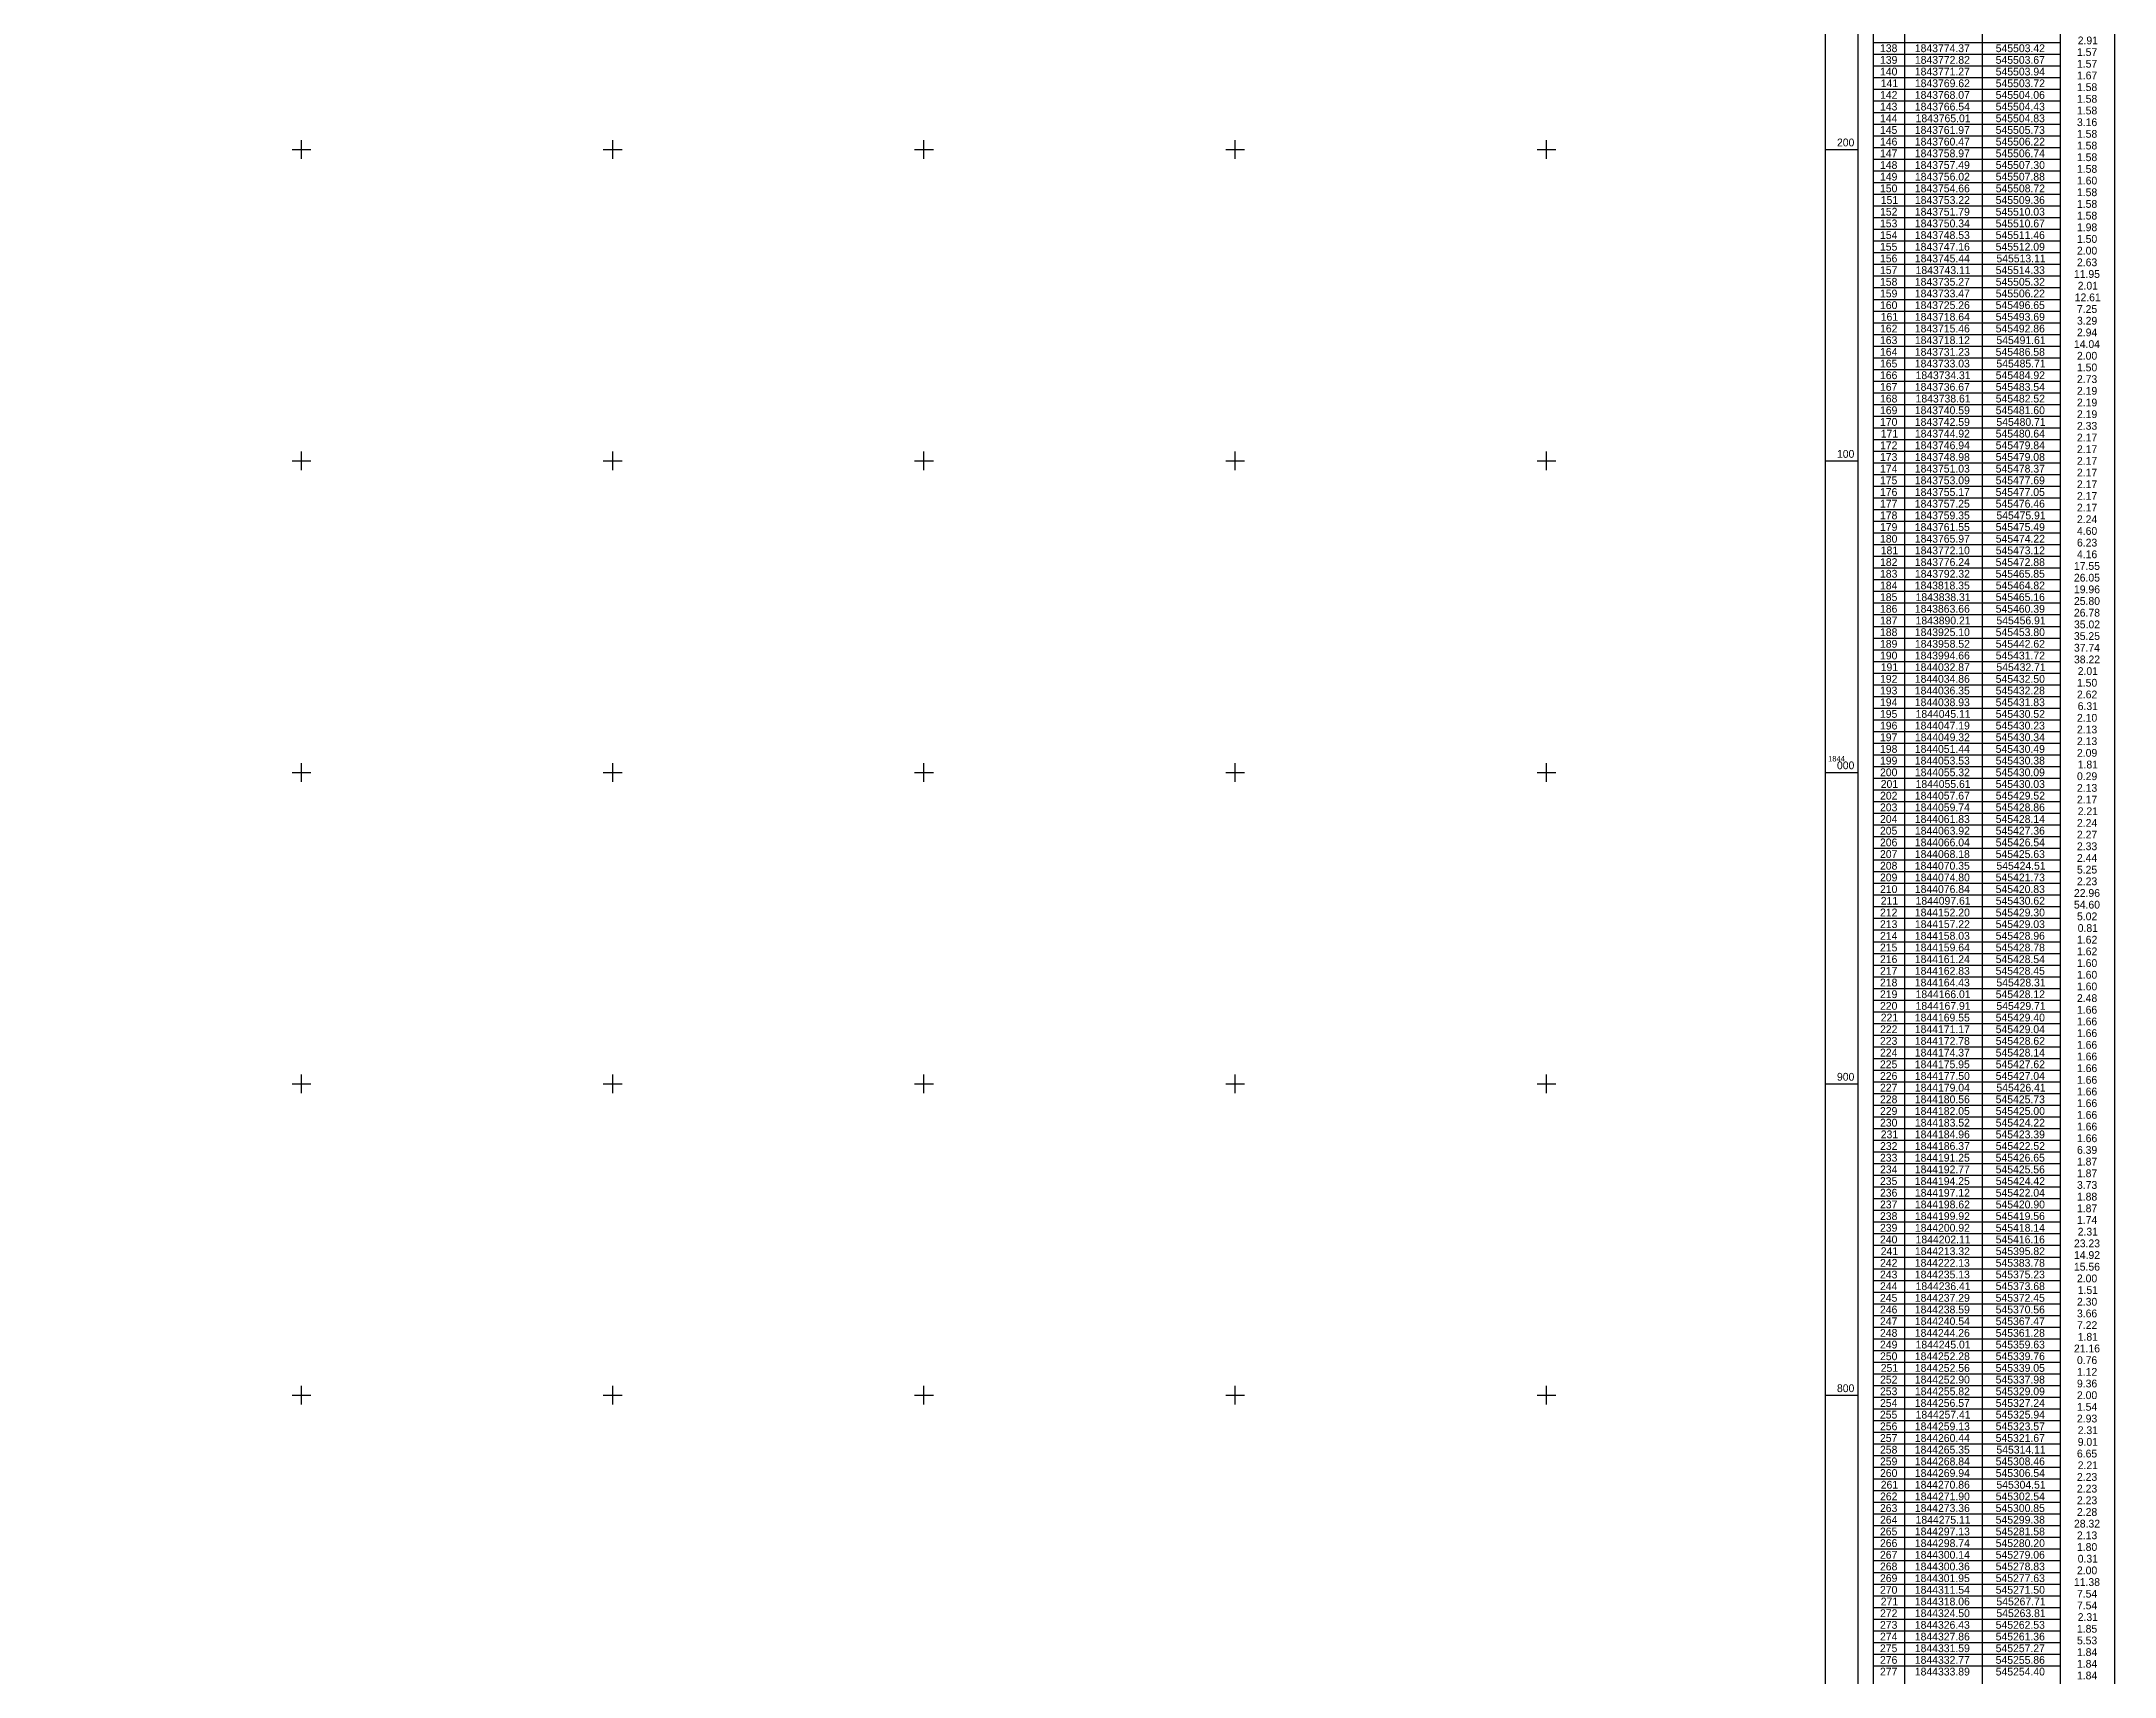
# Model space of a CAD drawing. Extents: x 542197 to 550482, y 1822129 to 1845893.
# Drawn here: x 549817 to 550482, y 1843710 to 1844235 of the extents above; entities that cross this region are included whole.
import ezdxf

# ---------------------------------------------------------------- set-up
doc = ezdxf.new("R2010")
doc.units = 0
doc.layers.add('Level 63', color=7, linetype='Continuous')

msp = doc.modelspace()

# ---------------------------------------------------------------- linework, layer by layer
at = {"layer": 'Level 63'}
for p, q in [((550404.92, 1844759.68), (550404.92, 1842734.38)), ((550414.92, 1844755.73), (550414.92, 1842734.38)), ((550464.92, 1844755.73), (550464.92, 1842734.38)), ((550482.42, 1844759.68), (550482.42, 1842734.38)), ((550439.92, 1844751.88), (550439.92, 1842734.38)), ((550404.92, 1844234.38), (550464.92, 1844234.38)), ((550404.92, 1844230.63), (550464.92, 1844230.63)), ((550404.92, 1844226.88), (550464.92, 1844226.88)), ((550404.92, 1844223.13), (550464.92, 1844223.13)), ((550404.92, 1844219.38), (550464.92, 1844219.38)), ((550404.92, 1844215.63), (550464.92, 1844215.63)), ((550404.92, 1844211.88), (550464.92, 1844211.88)), ((550404.92, 1844208.13), (550464.92, 1844208.13)), ((549900, 1844197), (549900, 1844203)), ((550000, 1844197), (550000, 1844203)), ((550100, 1844197), (550100, 1844203)), ((550200, 1844197), (550200, 1844203)), ((550300, 1844197), (550300, 1844203)), ((550404.92, 1844204.38), (550464.92, 1844204.38)), ((549897, 1844200), (549903, 1844200)), ((549997, 1844200), (550003, 1844200)), ((550097, 1844200), (550103, 1844200)), ((550197, 1844200), (550203, 1844200)), ((550297, 1844200), (550303, 1844200)), ((550389.42, 1844200), (550399.92, 1844200)), ((550404.92, 1844200.63), (550464.92, 1844200.63)), ((550404.92, 1844196.88), (550464.92, 1844196.88)), ((550404.92, 1844193.13), (550464.92, 1844193.13)), ((550404.92, 1844189.38), (550464.92, 1844189.38)), ((550404.92, 1844185.63), (550464.92, 1844185.63)), ((550404.92, 1844181.88), (550464.92, 1844181.88)), ((550404.92, 1844178.13), (550464.92, 1844178.13)), ((550404.92, 1844174.38), (550464.92, 1844174.38)), ((550404.92, 1844170.63), (550464.92, 1844170.63)), ((550404.92, 1844166.88), (550464.92, 1844166.88)), ((550404.92, 1844163.13), (550464.92, 1844163.13)), ((550404.92, 1844159.38), (550464.92, 1844159.38)), ((550404.92, 1844155.63), (550464.92, 1844155.63)), ((550404.92, 1844151.88), (550464.92, 1844151.88)), ((550404.92, 1844148.13), (550464.92, 1844148.13)), ((550404.92, 1844144.38), (550464.92, 1844144.38)), ((550404.92, 1844140.63), (550464.92, 1844140.63)), ((550404.92, 1844136.88), (550464.92, 1844136.88)), ((550404.92, 1844133.13), (550464.92, 1844133.13)), ((550404.92, 1844129.38), (550464.92, 1844129.38)), ((550404.92, 1844125.63), (550464.92, 1844125.63)), ((550404.92, 1844121.88), (550464.92, 1844121.88)), ((550404.92, 1844118.13), (550464.92, 1844118.13)), ((550404.92, 1844114.38), (550464.92, 1844114.38)), ((550404.92, 1844110.63), (550464.92, 1844110.63)), ((549900, 1844097), (549900, 1844103)), ((550000, 1844097), (550000, 1844103)), ((550100, 1844097), (550100, 1844103)), ((550200, 1844097), (550200, 1844103)), ((550300, 1844097), (550300, 1844103)), ((550404.92, 1844106.88), (550464.92, 1844106.88)), ((550404.92, 1844103.13), (550464.92, 1844103.13)), ((549897, 1844100), (549903, 1844100)), ((549997, 1844100), (550003, 1844100)), ((550097, 1844100), (550103, 1844100)), ((550197, 1844100), (550203, 1844100)), ((550297, 1844100), (550303, 1844100)), ((550389.42, 1844100), (550399.92, 1844100)), ((550404.92, 1844099.38), (550464.92, 1844099.38)), ((550404.92, 1844095.63), (550464.92, 1844095.63)), ((550404.92, 1844091.88), (550464.92, 1844091.88)), ((550404.92, 1844088.13), (550464.92, 1844088.13)), ((550404.92, 1844084.38), (550464.92, 1844084.38)), ((550404.92, 1844080.63), (550464.92, 1844080.63)), ((550404.92, 1844076.88), (550464.92, 1844076.88)), ((550404.92, 1844073.13), (550464.92, 1844073.13)), ((550404.92, 1844069.38), (550464.92, 1844069.38)), ((550404.92, 1844065.63), (550464.92, 1844065.63)), ((550404.92, 1844061.88), (550464.92, 1844061.88)), ((550404.92, 1844058.13), (550464.92, 1844058.13)), ((550404.92, 1844054.38), (550464.92, 1844054.38)), ((550404.92, 1844050.63), (550464.92, 1844050.63)), ((550404.92, 1844046.88), (550464.92, 1844046.88)), ((550404.92, 1844043.13), (550464.92, 1844043.13)), ((550404.92, 1844039.38), (550464.92, 1844039.38)), ((550404.92, 1844035.63), (550464.92, 1844035.63)), ((550404.92, 1844031.88), (550464.92, 1844031.88)), ((550404.92, 1844028.13), (550464.92, 1844028.13)), ((550404.92, 1844024.38), (550464.92, 1844024.38)), ((550404.92, 1844020.63), (550464.92, 1844020.63)), ((550404.92, 1844016.88), (550464.92, 1844016.88)), ((550404.92, 1844013.13), (550464.92, 1844013.13)), ((550404.92, 1844009.38), (550464.92, 1844009.38)), ((549900, 1843997), (549900, 1844003)), ((550000, 1843997), (550000, 1844003)), ((550100, 1843997), (550100, 1844003)), ((550200, 1843997), (550200, 1844003)), ((550300, 1843997), (550300, 1844003)), ((550404.92, 1844005.63), (550464.92, 1844005.63)), ((550404.92, 1844001.88), (550464.92, 1844001.88)), ((549897, 1844000), (549903, 1844000)), ((549997, 1844000), (550003, 1844000)), ((550097, 1844000), (550103, 1844000)), ((550197, 1844000), (550203, 1844000)), ((550297, 1844000), (550303, 1844000)), ((550389.42, 1844000), (550399.92, 1844000)), ((550404.92, 1843998.13), (550464.92, 1843998.13)), ((550404.92, 1843994.38), (550464.92, 1843994.38)), ((550404.92, 1843990.63), (550464.92, 1843990.63)), ((550404.92, 1843986.88), (550464.92, 1843986.88)), ((550404.92, 1843983.13), (550464.92, 1843983.13)), ((550404.92, 1843979.38), (550464.92, 1843979.38)), ((550404.92, 1843975.63), (550464.92, 1843975.63)), ((550404.92, 1843971.88), (550464.92, 1843971.88)), ((550404.92, 1843968.13), (550464.92, 1843968.13)), ((550404.92, 1843964.38), (550464.92, 1843964.38)), ((550404.92, 1843960.63), (550464.92, 1843960.63)), ((550404.92, 1843956.88), (550464.92, 1843956.88)), ((550404.92, 1843953.13), (550464.92, 1843953.13)), ((550404.92, 1843949.38), (550464.92, 1843949.38)), ((550404.92, 1843945.63), (550464.92, 1843945.63)), ((550404.92, 1843941.88), (550464.92, 1843941.88)), ((550404.92, 1843938.13), (550464.92, 1843938.13)), ((550404.92, 1843934.38), (550464.92, 1843934.38)), ((550404.92, 1843930.63), (550464.92, 1843930.63)), ((550404.92, 1843926.88), (550464.92, 1843926.88)), ((550404.92, 1843923.13), (550464.92, 1843923.13)), ((550404.92, 1843919.38), (550464.92, 1843919.38)), ((550404.92, 1843915.63), (550464.92, 1843915.63)), ((550404.92, 1843911.88), (550464.92, 1843911.88)), ((549900, 1843897), (549900, 1843903)), ((550000, 1843897), (550000, 1843903)), ((550100, 1843897), (550100, 1843903)), ((550200, 1843897), (550200, 1843903)), ((550300, 1843897), (550300, 1843903)), ((550404.92, 1843908.13), (550464.92, 1843908.13)), ((550404.92, 1843904.38), (550464.92, 1843904.38)), ((549897, 1843900), (549903, 1843900)), ((549997, 1843900), (550003, 1843900)), ((550097, 1843900), (550103, 1843900)), ((550197, 1843900), (550203, 1843900)), ((550297, 1843900), (550303, 1843900)), ((550389.42, 1843900), (550399.92, 1843900)), ((550404.92, 1843900.63), (550464.92, 1843900.63)), ((550404.92, 1843896.88), (550464.92, 1843896.88)), ((550404.92, 1843893.13), (550464.92, 1843893.13)), ((550404.92, 1843889.38), (550464.92, 1843889.38)), ((550404.92, 1843885.63), (550464.92, 1843885.63)), ((550404.92, 1843881.88), (550464.92, 1843881.88)), ((550404.92, 1843878.13), (550464.92, 1843878.13)), ((550404.92, 1843874.38), (550464.92, 1843874.38)), ((550404.92, 1843870.63), (550464.92, 1843870.63)), ((550404.92, 1843866.88), (550464.92, 1843866.88)), ((550404.92, 1843863.13), (550464.92, 1843863.13)), ((550404.92, 1843859.38), (550464.92, 1843859.38)), ((550404.92, 1843855.63), (550464.92, 1843855.63)), ((550404.92, 1843851.88), (550464.92, 1843851.88)), ((550404.92, 1843848.13), (550464.92, 1843848.13)), ((550404.92, 1843844.38), (550464.92, 1843844.38)), ((550404.92, 1843840.63), (550464.92, 1843840.63)), ((550404.92, 1843836.88), (550464.92, 1843836.88)), ((550404.92, 1843833.13), (550464.92, 1843833.13)), ((550404.92, 1843829.38), (550464.92, 1843829.38)), ((550404.92, 1843825.63), (550464.92, 1843825.63)), ((550404.92, 1843821.88), (550464.92, 1843821.88)), ((550404.92, 1843818.13), (550464.92, 1843818.13)), ((550404.92, 1843814.38), (550464.92, 1843814.38)), ((550404.92, 1843810.63), (550464.92, 1843810.63)), ((549900, 1843797), (549900, 1843803)), ((550000, 1843797), (550000, 1843803)), ((550100, 1843797), (550100, 1843803)), ((550200, 1843797), (550200, 1843803)), ((550300, 1843797), (550300, 1843803)), ((550404.92, 1843806.88), (550464.92, 1843806.88)), ((550404.92, 1843803.13), (550464.92, 1843803.13)), ((549897, 1843800), (549903, 1843800)), ((549997, 1843800), (550003, 1843800)), ((550097, 1843800), (550103, 1843800)), ((550197, 1843800), (550203, 1843800)), ((550297, 1843800), (550303, 1843800)), ((550389.42, 1843800), (550399.92, 1843800)), ((550404.92, 1843799.38), (550464.92, 1843799.38)), ((550404.92, 1843795.63), (550464.92, 1843795.63)), ((550404.92, 1843791.88), (550464.92, 1843791.88)), ((550404.92, 1843788.13), (550464.92, 1843788.13)), ((550404.92, 1843784.38), (550464.92, 1843784.38)), ((550404.92, 1843780.63), (550464.92, 1843780.63)), ((550404.92, 1843776.88), (550464.92, 1843776.88)), ((550404.92, 1843773.13), (550464.92, 1843773.13)), ((550404.92, 1843769.38), (550464.92, 1843769.38)), ((550404.92, 1843765.63), (550464.92, 1843765.63)), ((550404.92, 1843761.88), (550464.92, 1843761.88)), ((550404.92, 1843758.13), (550464.92, 1843758.13)), ((550404.92, 1843754.38), (550464.92, 1843754.38)), ((550404.92, 1843750.63), (550464.92, 1843750.63)), ((550404.92, 1843746.88), (550464.92, 1843746.88)), ((550404.92, 1843743.13), (550464.92, 1843743.13)), ((550404.92, 1843739.38), (550464.92, 1843739.38)), ((550404.92, 1843735.63), (550464.92, 1843735.63)), ((550404.92, 1843731.88), (550464.92, 1843731.88)), ((550404.92, 1843728.13), (550464.92, 1843728.13)), ((550404.92, 1843724.38), (550464.92, 1843724.38)), ((550404.92, 1843720.63), (550464.92, 1843720.63)), ((550404.92, 1843716.88), (550464.92, 1843716.88)), ((550404.92, 1843713.13), (550464.92, 1843713.13))]:
    msp.add_line(p, q, dxfattribs=at)
for points in [[(542202.44, 1845862.31), (550399.92, 1845862.31), (550399.92, 1839658.45), (542202.44, 1839658.45), (542202.44, 1845862.31)], [(542212.94, 1845851.81), (550389.42, 1845851.81), (550389.42, 1839668.95), (542212.94, 1839668.95), (542212.94, 1845851.81)]]:
    msp.add_lwpolyline(points, dxfattribs=at)

# ---------------------------------------------------------------- texts
for s, height, p in [('2.91', 2.5, (550470.59, 1844233.76)), ('138', 2.5, (550407.08, 1844231.26)), ('139', 2.5, (550407.08, 1844227.51)), ('1843774.37', 2.5, (550418.27, 1844231.26)), ('1843772.82', 2.5, (550418.29, 1844227.51)), ('545503.67', 2.5, (550444.24, 1844227.51)), ('545503.42', 2.5, (550444.26, 1844231.26)), ('1.57', 2.5, (550470.35, 1844230.01)), ('1.57', 2.5, (550470.35, 1844226.26)), ('140', 2.5, (550407.09, 1844223.76)), ('141', 2.5, (550407.32, 1844220.01)), ('1843771.27', 2.5, (550418.27, 1844223.76)), ('1843769.62', 2.5, (550418.29, 1844220.01)), ('545503.94', 2.5, (550444.25, 1844223.76)), ('545503.72', 2.5, (550444.26, 1844220.01)), ('1.67', 2.5, (550470.35, 1844222.51)), ('1.58', 2.5, (550470.35, 1844218.76)), ('143', 2.5, (550407.08, 1844212.51)), ('142', 2.5, (550407.1, 1844216.26)), ('1843768.07', 2.5, (550418.27, 1844216.26)), ('1843766.54', 2.5, (550418.28, 1844212.51)), ('545504.06', 2.5, (550444.24, 1844216.26)), ('545504.43', 2.5, (550444.24, 1844212.51)), ('1.58', 2.5, (550470.35, 1844215.01)), ('144', 2.5, (550407.09, 1844208.76)), ('1843765.01', 2.5, (550418.51, 1844208.76)), ('545504.83', 2.5, (550444.24, 1844208.76)), ('3.16', 2.5, (550470.35, 1844207.51)), ('1.58', 2.5, (550470.35, 1844211.26)), ('200', 2.5, (550393.26, 1844201)), ('145', 2.5, (550407.07, 1844205.01)), ('146', 2.5, (550407.08, 1844201.26)), ('1843761.97', 2.5, (550418.27, 1844205.01)), ('1843760.47', 2.5, (550418.27, 1844201.26)), ('545505.73', 2.5, (550444.24, 1844205.01)), ('545506.22', 2.5, (550444.26, 1844201.26)), ('1.58', 2.5, (550470.35, 1844203.76)), ('1.58', 2.5, (550470.35, 1844200.01)), ('148', 2.5, (550407.08, 1844193.76)), ('147', 2.5, (550407.08, 1844197.51)), ('1843757.49', 2.5, (550418.27, 1844193.76)), ('1843758.97', 2.5, (550418.27, 1844197.51)), ('545506.74', 2.5, (550444.25, 1844197.51)), ('545507.30', 2.5, (550444.25, 1844193.76)), ('1.58', 2.5, (550470.35, 1844196.26)), ('1.58', 2.5, (550470.35, 1844192.51)), ('149', 2.5, (550407.08, 1844190.01)), ('150', 2.5, (550407.09, 1844186.26)), ('1843754.66', 2.5, (550418.27, 1844186.26)), ('1843756.02', 2.5, (550418.29, 1844190.01)), ('545507.88', 2.5, (550444.24, 1844190.01)), ('545508.72', 2.5, (550444.26, 1844186.26)), ('1.60', 2.5, (550470.35, 1844188.76)), ('151', 2.5, (550407.32, 1844182.51)), ('1843753.22', 2.5, (550418.29, 1844182.51)), ('545509.36', 2.5, (550444.24, 1844182.51)), ('1.58', 2.5, (550470.35, 1844185.01)), ('1.58', 2.5, (550470.35, 1844181.26)), ('153', 2.5, (550407.08, 1844175.01)), ('152', 2.5, (550407.1, 1844178.76)), ('1843751.79', 2.5, (550418.27, 1844178.76)), ('1843750.34', 2.5, (550418.28, 1844175.01)), ('545510.03', 2.5, (550444.24, 1844178.76)), ('545510.67', 2.5, (550444.24, 1844175.01)), ('1.58', 2.5, (550470.35, 1844177.51)), ('1.98', 2.5, (550470.35, 1844173.76)), ('155', 2.5, (550407.07, 1844167.51)), ('154', 2.5, (550407.09, 1844171.26)), ('1843748.53', 2.5, (550418.27, 1844171.26)), ('1843747.16', 2.5, (550418.27, 1844167.51)), ('545512.09', 2.5, (550444.24, 1844167.51)), ('545511.46', 2.5, (550444.24, 1844171.26)), ('2.00', 2.5, (550470.35, 1844166.26)), ('1.50', 2.5, (550470.35, 1844170.01)), ('156', 2.5, (550407.08, 1844163.76)), ('157', 2.5, (550407.08, 1844160.01)), ('1843745.44', 2.5, (550418.28, 1844163.76)), ('1843743.11', 2.5, (550418.51, 1844160.01)), ('545514.33', 2.5, (550444.24, 1844160.01)), ('545513.11', 2.5, (550444.48, 1844163.76)), ('2.63', 2.5, (550470.35, 1844162.51)), ('158', 2.5, (550407.08, 1844156.26)), ('159', 2.5, (550407.08, 1844152.51)), ('1843735.27', 2.5, (550418.27, 1844156.26)), ('1843733.47', 2.5, (550418.27, 1844152.51)), ('545505.32', 2.5, (550444.26, 1844156.26)), ('545506.22', 2.5, (550444.26, 1844152.51)), ('11.95', 2.5, (550469.37, 1844158.76)), ('2.01', 2.5, (550470.59, 1844155.01)), ('160', 2.5, (550407.09, 1844148.76)), ('1843725.26', 2.5, (550418.27, 1844148.76)), ('545496.65', 2.5, (550444.23, 1844148.76)), ('12.61', 2.5, (550469.62, 1844151.26)), ('7.25', 2.5, (550470.34, 1844147.51)), ('162', 2.5, (550407.1, 1844141.26)), ('161', 2.5, (550407.32, 1844145.01)), ('1843718.64', 2.5, (550418.28, 1844145.01)), ('1843715.46', 2.5, (550418.27, 1844141.26)), ('545493.69', 2.5, (550444.24, 1844145.01)), ('545492.86', 2.5, (550444.24, 1844141.26)), ('3.29', 2.5, (550470.35, 1844143.76)), ('2.94', 2.5, (550470.35, 1844140.01)), ('163', 2.5, (550407.08, 1844137.51)), ('164', 2.5, (550407.09, 1844133.76)), ('1843731.23', 2.5, (550418.27, 1844133.76)), ('1843718.12', 2.5, (550418.29, 1844137.51)), ('545486.58', 2.5, (550444.24, 1844133.76)), ('545491.61', 2.5, (550444.48, 1844137.51)), ('14.04', 2.5, (550469.38, 1844136.26)), ('2.00', 2.5, (550470.35, 1844132.51)), ('165', 2.5, (550407.07, 1844130.01)), ('166', 2.5, (550407.08, 1844126.26)), ('1843733.03', 2.5, (550418.27, 1844130.01)), ('1843734.31', 2.5, (550418.51, 1844126.26)), ('545484.92', 2.5, (550444.26, 1844126.26)), ('545485.71', 2.5, (550444.48, 1844130.01)), ('1.50', 2.5, (550470.35, 1844128.76)), ('167', 2.5, (550407.08, 1844122.51)), ('1843736.67', 2.5, (550418.27, 1844122.51)), ('545483.54', 2.5, (550444.25, 1844122.51)), ('2.19', 2.5, (550470.35, 1844121.26)), ('2.73', 2.5, (550470.35, 1844125.01)), ('168', 2.5, (550407.08, 1844118.76)), ('169', 2.5, (550407.08, 1844115.01)), ('1843740.59', 2.5, (550418.27, 1844115.01)), ('1843738.61', 2.5, (550418.51, 1844118.76)), ('545481.60', 2.5, (550444.25, 1844115.01)), ('545482.52', 2.5, (550444.26, 1844118.76)), ('2.19', 2.5, (550470.35, 1844117.51)), ('2.19', 2.5, (550470.35, 1844113.76)), ('170', 2.5, (550407.09, 1844111.26)), ('171', 2.5, (550407.32, 1844107.51)), ('1843742.59', 2.5, (550418.27, 1844111.26)), ('1843744.92', 2.5, (550418.29, 1844107.51)), ('545480.64', 2.5, (550444.25, 1844107.51)), ('545480.71', 2.5, (550444.48, 1844111.26)), ('2.33', 2.5, (550470.35, 1844110.01)), ('2.17', 2.5, (550470.35, 1844106.26)), ('100', 2.5, (550393.26, 1844101)), ('173', 2.5, (550407.08, 1844100.01)), ('172', 2.5, (550407.1, 1844103.76)), ('1843748.98', 2.5, (550418.27, 1844100.01)), ('1843746.94', 2.5, (550418.28, 1844103.76)), ('545479.08', 2.5, (550444.24, 1844100.01)), ('545479.84', 2.5, (550444.25, 1844103.76)), ('2.17', 2.5, (550470.35, 1844102.51)), ('175', 2.5, (550407.07, 1844092.51)), ('174', 2.5, (550407.09, 1844096.26)), ('1843753.09', 2.5, (550418.27, 1844092.51)), ('1843751.03', 2.5, (550418.27, 1844096.26)), ('545477.69', 2.5, (550444.24, 1844092.51)), ('545478.37', 2.5, (550444.24, 1844096.26)), ('2.17', 2.5, (550470.35, 1844098.76)), ('2.17', 2.5, (550470.35, 1844095.01)), ('176', 2.5, (550407.08, 1844088.76)), ('1843755.17', 2.5, (550418.27, 1844088.76)), ('545477.05', 2.5, (550444.23, 1844088.76)), ('2.17', 2.5, (550470.35, 1844091.26)), ('2.17', 2.5, (550470.35, 1844087.51)), ('178', 2.5, (550407.08, 1844081.26)), ('177', 2.5, (550407.08, 1844085.01)), ('1843757.25', 2.5, (550418.26, 1844085.01)), ('1843759.35', 2.5, (550418.26, 1844081.26)), ('545476.46', 2.5, (550444.24, 1844085.01)), ('545475.91', 2.5, (550444.48, 1844081.26)), ('2.17', 2.5, (550470.35, 1844083.76)), ('2.24', 2.5, (550470.35, 1844080.01)), ('179', 2.5, (550407.08, 1844077.51)), ('180', 2.5, (550407.09, 1844073.76)), ('1843761.55', 2.5, (550418.26, 1844077.51)), ('1843765.97', 2.5, (550418.27, 1844073.76)), ('545475.49', 2.5, (550444.24, 1844077.51)), ('545474.22', 2.5, (550444.26, 1844073.76)), ('4.60', 2.5, (550470.35, 1844076.26)), ('6.23', 2.5, (550470.35, 1844072.51)), ('182', 2.5, (550407.1, 1844066.26)), ('181', 2.5, (550407.32, 1844070.01)), ('1843772.10', 2.5, (550418.28, 1844070.01)), ('1843776.24', 2.5, (550418.28, 1844066.26)), ('545472.88', 2.5, (550444.24, 1844066.26)), ('545473.12', 2.5, (550444.26, 1844070.01)), ('4.16', 2.5, (550470.35, 1844068.76)), ('183', 2.5, (550407.08, 1844062.51)), ('1843792.32', 2.5, (550418.29, 1844062.51)), ('545465.85', 2.5, (550444.23, 1844062.51)), ('26.05', 2.5, (550469.37, 1844061.26)), ('17.55', 2.5, (550469.37, 1844065.01)), ('185', 2.5, (550407.07, 1844055.01)), ('184', 2.5, (550407.09, 1844058.76)), ('1843818.35', 2.5, (550418.26, 1844058.76)), ('1843838.31', 2.5, (550418.51, 1844055.01)), ('545465.16', 2.5, (550444.24, 1844055.01)), ('545464.82', 2.5, (550444.26, 1844058.76)), ('25.80', 2.5, (550469.38, 1844053.76)), ('19.96', 2.5, (550469.38, 1844057.51)), ('186', 2.5, (550407.08, 1844051.26)), ('187', 2.5, (550407.08, 1844047.51)), ('1843863.66', 2.5, (550418.27, 1844051.26)), ('1843890.21', 2.5, (550418.51, 1844047.51)), ('545460.39', 2.5, (550444.24, 1844051.26)), ('545456.91', 2.5, (550444.48, 1844047.51)), ('35.02', 2.5, (550469.39, 1844046.26)), ('26.78', 2.5, (550469.37, 1844050.01)), ('188', 2.5, (550407.08, 1844043.76)), ('189', 2.5, (550407.08, 1844040.01)), ('1843925.10', 2.5, (550418.28, 1844043.76)), ('1843958.52', 2.5, (550418.29, 1844040.01)), ('545453.80', 2.5, (550444.25, 1844043.76)), ('545442.62', 2.5, (550444.26, 1844040.01)), ('35.25', 2.5, (550469.37, 1844042.51)), ('190', 2.5, (550407.09, 1844036.26)), ('191', 2.5, (550407.32, 1844032.51)), ('1843994.66', 2.5, (550418.27, 1844036.26)), ('1844032.87', 2.5, (550418.27, 1844032.51)), ('545431.72', 2.5, (550444.26, 1844036.26)), ('545432.71', 2.5, (550444.48, 1844032.51)), ('37.74', 2.5, (550469.38, 1844038.76)), ('38.22', 2.5, (550469.39, 1844035.01)), ('192', 2.5, (550407.1, 1844028.76)), ('1844034.86', 2.5, (550418.27, 1844028.76)), ('545432.50', 2.5, (550444.25, 1844028.76)), ('1.50', 2.5, (550470.35, 1844027.51)), ('2.01', 2.5, (550470.59, 1844031.26)), ('193', 2.5, (550407.08, 1844025.01)), ('194', 2.5, (550407.09, 1844021.26)), ('1844036.35', 2.5, (550418.26, 1844025.01)), ('1844038.93', 2.5, (550418.27, 1844021.26)), ('545432.28', 2.5, (550444.24, 1844025.01)), ('545431.83', 2.5, (550444.24, 1844021.26)), ('2.62', 2.5, (550470.36, 1844023.76)), ('6.31', 2.5, (550470.59, 1844020.01)), ('195', 2.5, (550407.07, 1844017.51)), ('196', 2.5, (550407.08, 1844013.76)), ('1844047.19', 2.5, (550418.27, 1844013.76)), ('1844045.11', 2.5, (550418.51, 1844017.51)), ('545430.23', 2.5, (550444.24, 1844013.76)), ('545430.52', 2.5, (550444.26, 1844017.51)), ('2.10', 2.5, (550470.35, 1844016.26)), ('2.13', 2.5, (550470.35, 1844012.51)), ('198', 2.5, (550407.08, 1844006.26)), ('197', 2.5, (550407.08, 1844010.01)), ('1844051.44', 2.5, (550418.28, 1844006.26)), ('1844049.32', 2.5, (550418.29, 1844010.01)), ('545430.49', 2.5, (550444.24, 1844006.26)), ('545430.34', 2.5, (550444.25, 1844010.01)), ('2.13', 2.5, (550470.35, 1844008.76)), ('1844', 1.75, (550390.42, 1844003.5)), ('000', 2.5, (550393.26, 1844001)), ('199', 2.5, (550407.08, 1844002.51)), ('1844053.53', 2.5, (550418.27, 1844002.51)), ('545430.38', 2.5, (550444.24, 1844002.51)), ('2.09', 2.5, (550470.35, 1844005.01)), ('1.81', 2.5, (550470.59, 1844001.26)), ('200', 2.5, (550407.09, 1843998.76)), ('201', 2.5, (550407.32, 1843995.01)), ('1844055.32', 2.5, (550418.29, 1843998.76)), ('1844055.61', 2.5, (550418.51, 1843995.01)), ('545430.09', 2.5, (550444.24, 1843998.76)), ('545430.03', 2.5, (550444.24, 1843995.01)), ('0.29', 2.5, (550470.35, 1843997.51)), ('2.13', 2.5, (550470.35, 1843993.76)), ('203', 2.5, (550407.08, 1843987.51)), ('202', 2.5, (550407.1, 1843991.26)), ('1844057.67', 2.5, (550418.27, 1843991.26)), ('1844059.74', 2.5, (550418.28, 1843987.51)), ('545428.86', 2.5, (550444.24, 1843987.51)), ('545429.52', 2.5, (550444.26, 1843991.26)), ('2.17', 2.5, (550470.35, 1843990.01)), ('2.21', 2.5, (550470.59, 1843986.26)), ('205', 2.5, (550407.07, 1843980.01)), ('204', 2.5, (550407.09, 1843983.76)), ('1844061.83', 2.5, (550418.27, 1843983.76)), ('1844063.92', 2.5, (550418.29, 1843980.01)), ('545428.14', 2.5, (550444.25, 1843983.76)), ('545427.36', 2.5, (550444.24, 1843980.01)), ('2.24', 2.5, (550470.35, 1843982.51)), ('206', 2.5, (550407.08, 1843976.26)), ('207', 2.5, (550407.08, 1843972.51)), ('1844068.18', 2.5, (550418.27, 1843972.51)), ('1844066.04', 2.5, (550418.28, 1843976.26)), ('545426.54', 2.5, (550444.25, 1843976.26)), ('545425.63', 2.5, (550444.24, 1843972.51)), ('2.27', 2.5, (550470.35, 1843978.76)), ('2.33', 2.5, (550470.35, 1843975.01)), ('208', 2.5, (550407.08, 1843968.76)), ('1844070.35', 2.5, (550418.26, 1843968.76)), ('545424.51', 2.5, (550444.48, 1843968.76)), ('5.25', 2.5, (550470.34, 1843967.51)), ('2.44', 2.5, (550470.35, 1843971.26)), ('209', 2.5, (550407.08, 1843965.01)), ('210', 2.5, (550407.09, 1843961.26)), ('1844074.80', 2.5, (550418.28, 1843965.01)), ('1844076.84', 2.5, (550418.28, 1843961.26)), ('545421.73', 2.5, (550444.24, 1843965.01)), ('545420.83', 2.5, (550444.24, 1843961.26)), ('22.96', 2.5, (550469.38, 1843960.01)), ('2.23', 2.5, (550470.35, 1843963.76)), ('212', 2.5, (550407.1, 1843953.76)), ('211', 2.5, (550407.32, 1843957.51)), ('1844152.20', 2.5, (550418.28, 1843953.76)), ('1844097.61', 2.5, (550418.51, 1843957.51)), ('545429.30', 2.5, (550444.25, 1843953.76)), ('545430.62', 2.5, (550444.26, 1843957.51)), ('54.60', 2.5, (550469.38, 1843956.26)), ('5.02', 2.5, (550470.36, 1843952.51)), ('213', 2.5, (550407.08, 1843950.01)), ('214', 2.5, (550407.09, 1843946.26)), ('1844158.03', 2.5, (550418.27, 1843946.26)), ('1844157.22', 2.5, (550418.29, 1843950.01)), ('545429.03', 2.5, (550444.24, 1843950.01)), ('545428.96', 2.5, (550444.24, 1843946.26)), ('0.81', 2.5, (550470.59, 1843948.76)), ('215', 2.5, (550407.07, 1843942.51)), ('1844159.64', 2.5, (550418.28, 1843942.51)), ('545428.78', 2.5, (550444.24, 1843942.51)), ('1.62', 2.5, (550470.36, 1843945.01)), ('1.62', 2.5, (550470.36, 1843941.26)), ('216', 2.5, (550407.08, 1843938.76)), ('217', 2.5, (550407.08, 1843935.01)), ('1844161.24', 2.5, (550418.28, 1843938.76)), ('1844162.83', 2.5, (550418.27, 1843935.01)), ('545428.45', 2.5, (550444.23, 1843935.01)), ('545428.54', 2.5, (550444.25, 1843938.76)), ('1.60', 2.5, (550470.35, 1843937.51)), ('1.60', 2.5, (550470.35, 1843933.76)), ('218', 2.5, (550407.08, 1843931.26)), ('219', 2.5, (550407.08, 1843927.51)), ('1844164.43', 2.5, (550418.27, 1843931.26)), ('1844166.01', 2.5, (550418.51, 1843927.51)), ('545428.12', 2.5, (550444.26, 1843927.51)), ('545428.31', 2.5, (550444.48, 1843931.26)), ('2.48', 2.5, (550470.35, 1843926.26)), ('1.60', 2.5, (550470.35, 1843930.01)), ('220', 2.5, (550407.09, 1843923.76)), ('221', 2.5, (550407.32, 1843920.01)), ('1844169.55', 2.5, (550418.26, 1843920.01)), ('1844167.91', 2.5, (550418.51, 1843923.76)), ('545429.40', 2.5, (550444.25, 1843920.01)), ('545429.71', 2.5, (550444.48, 1843923.76)), ('1.66', 2.5, (550470.35, 1843922.51)), ('223', 2.5, (550407.08, 1843912.51)), ('222', 2.5, (550407.1, 1843916.26)), ('1844172.78', 2.5, (550418.27, 1843912.51)), ('1844171.17', 2.5, (550418.27, 1843916.26)), ('545429.04', 2.5, (550444.25, 1843916.26)), ('545428.62', 2.5, (550444.26, 1843912.51)), ('1.66', 2.5, (550470.35, 1843918.76)), ('1.66', 2.5, (550470.35, 1843915.01)), ('224', 2.5, (550407.09, 1843908.76)), ('1844174.37', 2.5, (550418.27, 1843908.76)), ('545428.14', 2.5, (550444.25, 1843908.76)), ('1.66', 2.5, (550470.35, 1843911.26)), ('1.66', 2.5, (550470.35, 1843907.51)), ('900', 2.5, (550393.26, 1843901)), ('225', 2.5, (550407.07, 1843905.01)), ('226', 2.5, (550407.08, 1843901.26)), ('1844175.95', 2.5, (550418.26, 1843905.01)), ('1844177.50', 2.5, (550418.28, 1843901.26)), ('545427.04', 2.5, (550444.25, 1843901.26)), ('545427.62', 2.5, (550444.26, 1843905.01)), ('1.66', 2.5, (550470.35, 1843903.76)), ('1.66', 2.5, (550470.35, 1843900.01)), ('227', 2.5, (550407.08, 1843897.51)), ('228', 2.5, (550407.08, 1843893.76)), ('1844179.04', 2.5, (550418.28, 1843897.51)), ('1844180.56', 2.5, (550418.27, 1843893.76)), ('545425.73', 2.5, (550444.24, 1843893.76)), ('545426.41', 2.5, (550444.48, 1843897.51)), ('1.66', 2.5, (550470.35, 1843896.26)), ('1.66', 2.5, (550470.35, 1843892.51)), ('229', 2.5, (550407.08, 1843890.01)), ('230', 2.5, (550407.09, 1843886.26)), ('1844182.05', 2.5, (550418.26, 1843890.01)), ('1844183.52', 2.5, (550418.29, 1843886.26)), ('545425.00', 2.5, (550444.25, 1843890.01)), ('545424.22', 2.5, (550444.26, 1843886.26)), ('1.66', 2.5, (550470.35, 1843888.76)), ('231', 2.5, (550407.32, 1843882.51)), ('1844184.96', 2.5, (550418.27, 1843882.51)), ('545423.39', 2.5, (550444.24, 1843882.51)), ('1.66', 2.5, (550470.35, 1843885.01)), ('1.66', 2.5, (550470.35, 1843881.26)), ('233', 2.5, (550407.08, 1843875.01)), ('232', 2.5, (550407.1, 1843878.76)), ('1844191.25', 2.5, (550418.26, 1843875.01)), ('1844186.37', 2.5, (550418.27, 1843878.76)), ('545426.65', 2.5, (550444.23, 1843875.01)), ('545422.52', 2.5, (550444.26, 1843878.76)), ('6.39', 2.5, (550470.35, 1843877.51)), ('1.87', 2.5, (550470.35, 1843873.76)), ('235', 2.5, (550407.07, 1843867.51)), ('234', 2.5, (550407.09, 1843871.26)), ('1844194.25', 2.5, (550418.26, 1843867.51)), ('1844192.77', 2.5, (550418.27, 1843871.26)), ('545425.56', 2.5, (550444.24, 1843871.26)), ('545424.42', 2.5, (550444.26, 1843867.51)), ('3.73', 2.5, (550470.35, 1843866.26)), ('1.87', 2.5, (550470.35, 1843870.01)), ('236', 2.5, (550407.08, 1843863.76)), ('237', 2.5, (550407.08, 1843860.01)), ('1844197.12', 2.5, (550418.29, 1843863.76)), ('1844198.62', 2.5, (550418.29, 1843860.01)), ('545422.04', 2.5, (550444.25, 1843863.76)), ('545420.90', 2.5, (550444.25, 1843860.01)), ('1.88', 2.5, (550470.35, 1843862.51)), ('238', 2.5, (550407.08, 1843856.26)), ('239', 2.5, (550407.08, 1843852.51)), ('1844199.92', 2.5, (550418.29, 1843856.26)), ('1844200.92', 2.5, (550418.29, 1843852.51)), ('545419.56', 2.5, (550444.24, 1843856.26)), ('545418.14', 2.5, (550444.25, 1843852.51)), ('1.87', 2.5, (550470.35, 1843858.76)), ('1.74', 2.5, (550470.35, 1843855.01)), ('240', 2.5, (550407.09, 1843848.76)), ('1844202.11', 2.5, (550418.51, 1843848.76)), ('545416.16', 2.5, (550444.24, 1843848.76)), ('23.23', 2.5, (550469.38, 1843847.51)), ('2.31', 2.5, (550470.59, 1843851.26)), ('242', 2.5, (550407.1, 1843841.26)), ('241', 2.5, (550407.32, 1843845.01)), ('1844222.13', 2.5, (550418.27, 1843841.26)), ('1844213.32', 2.5, (550418.29, 1843845.01)), ('545383.78', 2.5, (550444.24, 1843841.26)), ('545395.82', 2.5, (550444.26, 1843845.01)), ('15.56', 2.5, (550469.38, 1843840.01)), ('14.92', 2.5, (550469.39, 1843843.76)), ('243', 2.5, (550407.08, 1843837.51)), ('244', 2.5, (550407.09, 1843833.76)), ('1844235.13', 2.5, (550418.27, 1843837.51)), ('1844236.41', 2.5, (550418.51, 1843833.76)), ('545373.68', 2.5, (550444.24, 1843833.76)), ('545375.23', 2.5, (550444.24, 1843837.51)), ('2.00', 2.5, (550470.35, 1843836.26)), ('245', 2.5, (550407.07, 1843830.01)), ('246', 2.5, (550407.08, 1843826.26)), ('1844237.29', 2.5, (550418.27, 1843830.01)), ('1844238.59', 2.5, (550418.27, 1843826.26)), ('545372.45', 2.5, (550444.23, 1843830.01)), ('545370.56', 2.5, (550444.24, 1843826.26)), ('2.30', 2.5, (550470.35, 1843828.76)), ('1.51', 2.5, (550470.59, 1843832.51)), ('247', 2.5, (550407.08, 1843822.51)), ('1844240.54', 2.5, (550418.28, 1843822.51)), ('545367.47', 2.5, (550444.24, 1843822.51)), ('3.66', 2.5, (550470.35, 1843825.01)), ('7.22', 2.5, (550470.36, 1843821.26)), ('248', 2.5, (550407.08, 1843818.76)), ('249', 2.5, (550407.08, 1843815.01)), ('1844244.26', 2.5, (550418.27, 1843818.76)), ('1844245.01', 2.5, (550418.51, 1843815.01)), ('545361.28', 2.5, (550444.24, 1843818.76)), ('545359.63', 2.5, (550444.24, 1843815.01)), ('21.16', 2.5, (550469.38, 1843813.76)), ('1.81', 2.5, (550470.59, 1843817.51)), ('250', 2.5, (550407.09, 1843811.26)), ('251', 2.5, (550407.32, 1843807.51)), ('1844252.28', 2.5, (550418.27, 1843811.26)), ('1844252.56', 2.5, (550418.27, 1843807.51)), ('545339.05', 2.5, (550444.23, 1843807.51)), ('545339.76', 2.5, (550444.24, 1843811.26)), ('0.76', 2.5, (550470.35, 1843810.01)), ('1.12', 2.5, (550470.36, 1843806.26)), ('800', 2.5, (550393.26, 1843801)), ('253', 2.5, (550407.08, 1843800.01)), ('252', 2.5, (550407.1, 1843803.76)), ('1844252.90', 2.5, (550418.28, 1843803.76)), ('1844255.82', 2.5, (550418.29, 1843800.01)), ('545337.98', 2.5, (550444.24, 1843803.76)), ('545329.09', 2.5, (550444.24, 1843800.01)), ('9.36', 2.5, (550470.35, 1843802.51)), ('254', 2.5, (550407.09, 1843796.26)), ('1844256.57', 2.5, (550418.27, 1843796.26)), ('545327.24', 2.5, (550444.25, 1843796.26)), ('2.00', 2.5, (550470.35, 1843798.76)), ('1.54', 2.5, (550470.35, 1843795.01)), ('255', 2.5, (550407.07, 1843792.51)), ('256', 2.5, (550407.08, 1843788.76)), ('1844259.13', 2.5, (550418.27, 1843788.76)), ('1844257.41', 2.5, (550418.51, 1843792.51)), ('545325.94', 2.5, (550444.25, 1843792.51)), ('545323.57', 2.5, (550444.24, 1843788.76)), ('2.93', 2.5, (550470.35, 1843791.26)), ('2.31', 2.5, (550470.59, 1843787.51)), ('257', 2.5, (550407.08, 1843785.01)), ('258', 2.5, (550407.08, 1843781.26)), ('1844265.35', 2.5, (550418.26, 1843781.26)), ('1844260.44', 2.5, (550418.28, 1843785.01)), ('545321.67', 2.5, (550444.24, 1843785.01)), ('545314.11', 2.5, (550444.48, 1843781.26)), ('6.65', 2.5, (550470.34, 1843780.01)), ('9.01', 2.5, (550470.59, 1843783.76)), ('259', 2.5, (550407.08, 1843777.51)), ('260', 2.5, (550407.09, 1843773.76)), ('1844268.84', 2.5, (550418.28, 1843777.51)), ('1844269.94', 2.5, (550418.28, 1843773.76)), ('545308.46', 2.5, (550444.24, 1843777.51)), ('545306.54', 2.5, (550444.25, 1843773.76)), ('2.21', 2.5, (550470.59, 1843776.26)), ('262', 2.5, (550407.1, 1843766.26)), ('261', 2.5, (550407.32, 1843770.01)), ('1844270.86', 2.5, (550418.27, 1843770.01)), ('1844271.90', 2.5, (550418.28, 1843766.26)), ('545302.54', 2.5, (550444.25, 1843766.26)), ('545304.51', 2.5, (550444.48, 1843770.01)), ('2.23', 2.5, (550470.35, 1843772.51)), ('2.23', 2.5, (550470.35, 1843768.76)), ('263', 2.5, (550407.08, 1843762.51)), ('1844273.36', 2.5, (550418.27, 1843762.51)), ('545300.85', 2.5, (550444.23, 1843762.51)), ('2.28', 2.5, (550470.35, 1843761.26)), ('2.23', 2.5, (550470.35, 1843765.01)), ('265', 2.5, (550407.07, 1843755.01)), ('264', 2.5, (550407.09, 1843758.76)), ('1844297.13', 2.5, (550418.27, 1843755.01)), ('1844275.11', 2.5, (550418.51, 1843758.76)), ('545299.38', 2.5, (550444.24, 1843758.76)), ('545281.58', 2.5, (550444.24, 1843755.01)), ('28.32', 2.5, (550469.39, 1843757.51)), ('2.13', 2.5, (550470.35, 1843753.76)), ('266', 2.5, (550407.08, 1843751.26)), ('267', 2.5, (550407.08, 1843747.51)), ('1844298.74', 2.5, (550418.28, 1843751.26)), ('1844300.14', 2.5, (550418.28, 1843747.51)), ('545280.20', 2.5, (550444.25, 1843751.26)), ('545279.06', 2.5, (550444.24, 1843747.51)), ('1.80', 2.5, (550470.35, 1843750.01)), ('0.31', 2.5, (550470.59, 1843746.26)), ('268', 2.5, (550407.08, 1843743.76)), ('269', 2.5, (550407.08, 1843740.01)), ('1844301.95', 2.5, (550418.26, 1843740.01)), ('1844300.36', 2.5, (550418.27, 1843743.76)), ('545278.83', 2.5, (550444.24, 1843743.76)), ('545277.63', 2.5, (550444.24, 1843740.01)), ('2.00', 2.5, (550470.35, 1843742.51)), ('270', 2.5, (550407.09, 1843736.26)), ('1844311.54', 2.5, (550418.28, 1843736.26)), ('545271.50', 2.5, (550444.25, 1843736.26)), ('11.38', 2.5, (550469.37, 1843738.76)), ('7.54', 2.5, (550470.35, 1843735.01)), ('272', 2.5, (550407.1, 1843728.76)), ('271', 2.5, (550407.32, 1843732.51)), ('1844318.06', 2.5, (550418.27, 1843732.51)), ('1844324.50', 2.5, (550418.28, 1843728.76)), ('545267.71', 2.5, (550444.48, 1843732.51)), ('545263.81', 2.5, (550444.48, 1843728.76)), ('7.54', 2.5, (550470.35, 1843731.26)), ('2.31', 2.5, (550470.59, 1843727.51)), ('273', 2.5, (550407.08, 1843725.01)), ('274', 2.5, (550407.09, 1843721.26)), ('1844326.43', 2.5, (550418.27, 1843725.01)), ('1844327.86', 2.5, (550418.27, 1843721.26)), ('545262.53', 2.5, (550444.24, 1843725.01)), ('545261.36', 2.5, (550444.24, 1843721.26)), ('5.53', 2.5, (550470.35, 1843720.01)), ('1.85', 2.5, (550470.34, 1843723.76)), ('275', 2.5, (550407.07, 1843717.51)), ('276', 2.5, (550407.08, 1843713.76)), ('1844331.59', 2.5, (550418.27, 1843717.51)), ('1844332.77', 2.5, (550418.27, 1843713.76)), ('545257.27', 2.5, (550444.24, 1843717.51)), ('545255.86', 2.5, (550444.24, 1843713.76)), ('1.84', 2.5, (550470.35, 1843716.26)), ('277', 2.5, (550407.08, 1843710.01)), ('1844333.89', 2.5, (550418.27, 1843710.01)), ('545254.40', 2.5, (550444.25, 1843710.01)), ('1.84', 2.5, (550470.35, 1843712.51)), ('1.84', 2.5, (550470.35, 1843708.76))]:
    msp.add_text(s, height=height, dxfattribs=at).set_placement(p)

doc.saveas('drawing.dxf')
